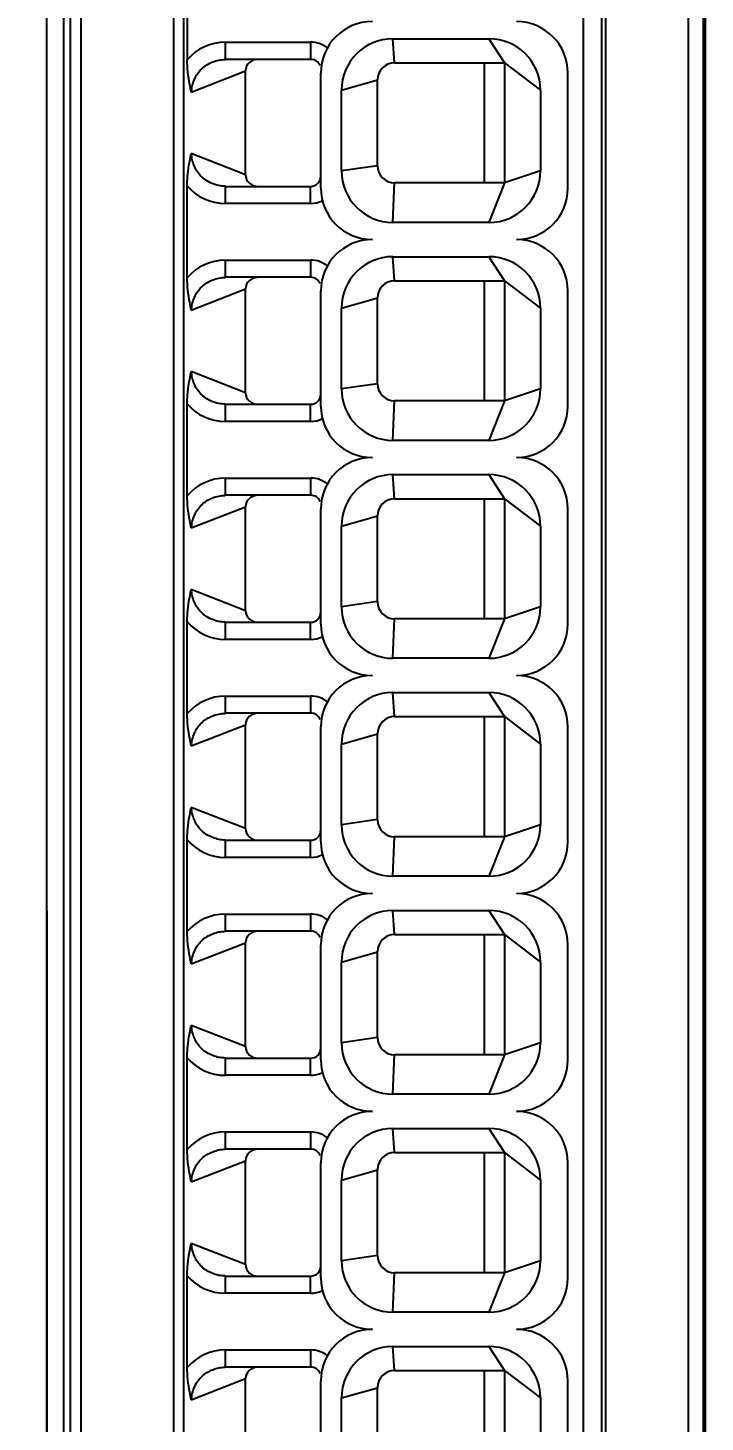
# Model space of a CAD drawing. Header units: millimetres. Extents: x 285 to 860, y 229 to 920.
# Drawn here: x 375.44 to 395.18, y 496.33 to 536.95 of the extents above; entities that cross this region are included whole.
import ezdxf

# ---------------------------------------------------------------- set-up
doc = ezdxf.new("R2010")
doc.units = ezdxf.units.MM
doc.header["$LTSCALE"] = 6
doc.layers.get('0').update_dxf_attribs({"linetype": 'CONTINUOUS'})
doc.layers.get('DEFPOINTS').update_dxf_attribs({"linetype": 'CONTINUOUS'})
doc.styles.add('Arial', font='arial.ttf')
doc.dimstyles.get("Standard").update_dxf_attribs({"dimtxt": 5, "dimasz": 5, "dimexe": 1.5, "dimexo": 1, "dimgap": 0.35, "dimtad": 1, "dimdec": 1, "dimzin": 1, "dimdsep": 46, "dimtxsty": 'Arial', "dimcen": 0, "dimclrd": 2, "dimclre": 2, "dimclrt": 2, "dimadec": 0, "dimazin": 0, "dimtp": 0.1, "dimtm": 0.1, "dimtfac": 0.71, "dimtdec": 1, "dimtmove": 0, "dimatfit": 3, "dimfxl": 1, "dimlwd": -1, "dimlwe": -1, "dimarcsym": 0})

# ---------------------------------------------------------------- blocks, each defined once
blk = doc.blocks.new('*D5')
at = {"color": 2}
for p, q in [((332.682, 583.634), (306.64, 583.634)), ((308.14, 576.634), (308.14, 410.585)), ((386.379, 403.585), (306.64, 403.585))]:
    blk.add_line(p, q, dxfattribs=at)
for points in [[(309.306, 576.634), (306.973, 576.634), (308.14, 583.634)], [(306.973, 410.585), (309.306, 410.585), (308.14, 403.585)]]:
    blk.add_solid(points, dxfattribs=at)
at = {"layer": 'DEFPOINTS', "color": 0}
for p in [(333.682, 583.634), (308.14, 403.585), (387.379, 403.585)]:
    blk.add_point(p, dxfattribs=at)
at = {"color": 2, "insert": (296.951, 501.787), "char_height": 9, "attachment_point": 2, "rotation": 90, "style": 'Arial'}
blk.add_mtext('180.0', dxfattribs=at)

msp = doc.modelspace()

# ---------------------------------------------------------------- linework, layer by layer
for p, q in [((392.176, 425.134), (392.176, 582.134)), ((392.286, 425.134), (392.286, 582.12)), ((394.696, 423.834), (394.696, 581.688)), ((395.13, 423.834), (395.13, 581.687)), ((395.182, 549.618), (395.182, 423.834)), ((376.482, 539.734), (376.482, 447.434)), ((391.637, 447.434), (391.637, 539.734)), ((375.982, 539.234), (375.982, 447.934)), ((376.682, 448.234), (376.682, 538.934)), ((376.982, 538.934), (376.982, 448.234)), ((379.695, 448.234), (379.695, 538.934)), ((379.976, 538.934), (379.976, 448.234)), ((380.087, 538.934), (380.087, 536.023)), ((386.132, 535.934), (386.082, 536.634)), ((386.082, 536.634), (388.882, 536.634)), ((388.882, 536.634), (389.332, 535.934)), ((381.197, 536.534), (381.197, 536.034)), ((381.197, 536.534), (383.685, 536.534)), ((383.685, 536.034), (383.685, 536.534)), ((383.685, 536.034), (381.197, 536.034)), ((386.132, 535.934), (389.332, 535.934)), ((388.742, 535.934), (388.742, 532.434)), ((389.332, 535.934), (389.332, 532.434)), ((389.332, 535.934), (390.382, 535.134)), ((380.206, 535.081), (381.781, 535.697)), ((381.781, 532.671), (381.781, 535.697)), ((383.982, 532.284), (383.982, 535.634)), ((384.582, 535.134), (385.632, 535.434)), ((385.632, 532.934), (385.632, 535.434)), ((391.182, 532.284), (391.182, 535.634)), ((384.582, 532.784), (384.582, 535.134)), ((390.382, 535.134), (390.382, 532.784)), ((381.781, 532.671), (380.206, 533.287)), ((385.632, 532.934), (384.582, 532.784)), ((390.382, 532.784), (389.332, 532.434)), ((380.087, 529.673), (380.087, 532.345)), ((381.197, 532.334), (381.197, 531.834)), ((381.197, 532.334), (383.682, 532.334)), ((383.682, 531.834), (383.682, 532.334)), ((386.082, 531.284), (386.132, 532.434)), ((389.332, 532.434), (386.132, 532.434)), ((389.332, 532.434), (388.882, 531.284)), ((383.682, 531.834), (381.197, 531.834)), ((388.882, 531.284), (386.082, 531.284)), ((381.197, 530.184), (381.197, 529.684)), ((381.197, 530.184), (383.685, 530.184)), ((383.685, 529.684), (383.685, 530.184)), ((386.132, 529.584), (386.082, 530.284)), ((386.082, 530.284), (388.882, 530.284)), ((388.882, 530.284), (389.332, 529.584)), ((380.206, 528.731), (381.781, 529.347)), ((383.685, 529.684), (381.197, 529.684)), ((381.781, 526.321), (381.781, 529.347)), ((383.982, 525.934), (383.982, 529.284)), ((386.132, 529.584), (389.332, 529.584)), ((388.742, 529.584), (388.742, 526.084)), ((389.332, 529.584), (389.332, 526.084)), ((389.332, 529.584), (390.382, 528.784)), ((391.182, 525.934), (391.182, 529.284)), ((384.582, 528.784), (385.632, 529.084)), ((385.632, 526.584), (385.632, 529.084)), ((384.582, 526.434), (384.582, 528.784)), ((390.382, 528.784), (390.382, 526.434)), ((375.982, 527.079), (376.019, 447.746)), ((381.781, 526.321), (380.206, 526.937)), ((385.632, 526.584), (384.582, 526.434)), ((386.082, 524.934), (386.132, 526.084)), ((389.332, 526.084), (386.132, 526.084)), ((389.332, 526.084), (388.882, 524.934)), ((390.382, 526.434), (389.332, 526.084)), ((380.087, 523.323), (380.087, 525.995)), ((381.197, 525.984), (381.197, 525.484)), ((381.197, 525.984), (383.682, 525.984)), ((383.682, 525.484), (383.682, 525.984)), ((383.682, 525.484), (381.197, 525.484)), ((388.882, 524.934), (386.082, 524.934)), ((381.197, 523.834), (381.197, 523.334)), ((381.197, 523.834), (383.685, 523.834)), ((383.685, 523.334), (383.685, 523.834)), ((386.132, 523.234), (386.082, 523.934)), ((386.082, 523.934), (388.882, 523.934)), ((388.882, 523.934), (389.332, 523.234)), ((383.685, 523.334), (381.197, 523.334)), ((386.132, 523.234), (389.332, 523.234)), ((388.742, 523.234), (388.742, 519.734)), ((389.332, 523.234), (389.332, 519.734)), ((389.332, 523.234), (390.382, 522.434)), ((380.206, 522.381), (381.781, 522.997)), ((381.781, 519.971), (381.781, 522.997)), ((383.982, 519.584), (383.982, 522.934)), ((391.182, 519.584), (391.182, 522.934)), ((384.582, 522.434), (385.632, 522.734)), ((384.582, 520.084), (384.582, 522.434)), ((385.632, 520.234), (385.632, 522.734)), ((390.382, 522.434), (390.382, 520.084)), ((381.781, 519.971), (380.206, 520.587)), ((385.632, 520.234), (384.582, 520.084)), ((390.382, 520.084), (389.332, 519.734)), ((380.087, 516.973), (380.087, 519.645)), ((381.197, 519.634), (381.197, 519.134)), ((381.197, 519.634), (383.682, 519.634)), ((383.682, 519.134), (383.682, 519.634)), ((386.082, 518.584), (386.132, 519.734)), ((389.332, 519.734), (386.132, 519.734)), ((389.332, 519.734), (388.882, 518.584)), ((383.682, 519.134), (381.197, 519.134)), ((388.882, 518.584), (386.082, 518.584)), ((386.132, 516.884), (386.082, 517.584)), ((386.082, 517.584), (388.882, 517.584)), ((388.882, 517.584), (389.332, 516.884)), ((381.197, 517.484), (381.197, 516.984)), ((381.197, 517.484), (383.685, 517.484)), ((383.685, 516.984), (383.685, 517.484)), ((383.685, 516.984), (381.197, 516.984)), ((386.132, 516.884), (389.332, 516.884)), ((388.742, 516.884), (388.742, 513.384)), ((389.332, 516.884), (389.332, 513.384)), ((389.332, 516.884), (390.382, 516.084)), ((380.206, 516.031), (381.781, 516.647)), ((381.781, 513.621), (381.781, 516.647)), ((383.982, 513.234), (383.982, 516.584)), ((384.582, 516.084), (385.632, 516.384)), ((385.632, 513.884), (385.632, 516.384)), ((391.182, 513.234), (391.182, 516.584)), ((384.582, 513.734), (384.582, 516.084)), ((390.382, 516.084), (390.382, 513.734)), ((381.781, 513.621), (380.206, 514.237)), ((385.632, 513.884), (384.582, 513.734)), ((390.382, 513.734), (389.332, 513.384)), ((380.087, 510.623), (380.087, 513.295)), ((381.197, 513.284), (381.197, 512.784)), ((381.197, 513.284), (383.682, 513.284)), ((383.682, 512.784), (383.682, 513.284)), ((386.082, 512.234), (386.132, 513.384)), ((389.332, 513.384), (386.132, 513.384)), ((389.332, 513.384), (388.882, 512.234)), ((383.682, 512.784), (381.197, 512.784)), ((388.882, 512.234), (386.082, 512.234)), ((381.197, 511.134), (381.197, 510.634)), ((381.197, 511.134), (383.685, 511.134)), ((383.685, 510.634), (383.685, 511.134)), ((386.132, 510.534), (386.082, 511.234)), ((386.082, 511.234), (388.882, 511.234)), ((388.882, 511.234), (389.332, 510.534)), ((383.685, 510.634), (381.197, 510.634)), ((380.206, 509.681), (381.781, 510.297)), ((381.781, 507.271), (381.781, 510.297)), ((383.982, 506.884), (383.982, 510.234)), ((386.132, 510.534), (389.332, 510.534)), ((388.742, 510.534), (388.742, 507.034)), ((389.332, 510.534), (389.332, 507.034)), ((389.332, 510.534), (390.382, 509.734)), ((391.182, 506.884), (391.182, 510.234)), ((384.582, 509.734), (385.632, 510.034)), ((385.632, 507.534), (385.632, 510.034)), ((384.582, 507.384), (384.582, 509.734)), ((390.382, 509.734), (390.382, 507.384)), ((381.781, 507.271), (380.206, 507.887)), ((385.632, 507.534), (384.582, 507.384)), ((390.382, 507.384), (389.332, 507.034)), ((380.087, 504.273), (380.087, 506.945)), ((386.082, 505.884), (386.132, 507.034)), ((389.332, 507.034), (386.132, 507.034)), ((389.332, 507.034), (388.882, 505.884)), ((381.197, 506.934), (381.197, 506.434)), ((381.197, 506.934), (383.682, 506.934)), ((383.682, 506.434), (383.682, 506.934)), ((383.682, 506.434), (381.197, 506.434)), ((388.882, 505.884), (386.082, 505.884)), ((381.197, 504.784), (381.197, 504.284)), ((381.197, 504.784), (383.685, 504.784)), ((383.685, 504.284), (383.685, 504.784)), ((386.132, 504.184), (386.082, 504.884)), ((386.082, 504.884), (388.882, 504.884)), ((388.882, 504.884), (389.332, 504.184)), ((383.685, 504.284), (381.197, 504.284)), ((386.132, 504.184), (389.332, 504.184)), ((388.742, 504.184), (388.742, 500.684)), ((389.332, 504.184), (389.332, 500.684)), ((389.332, 504.184), (390.382, 503.384)), ((380.206, 503.331), (381.781, 503.947)), ((381.781, 500.921), (381.781, 503.947)), ((383.982, 500.534), (383.982, 503.884)), ((391.182, 500.534), (391.182, 503.884)), ((384.582, 503.384), (385.632, 503.684)), ((384.582, 501.034), (384.582, 503.384)), ((385.632, 501.184), (385.632, 503.684)), ((390.382, 503.384), (390.382, 501.034)), ((381.781, 500.921), (380.206, 501.537)), ((385.632, 501.184), (384.582, 501.034)), ((390.382, 501.034), (389.332, 500.684)), ((380.087, 497.923), (380.087, 500.595)), ((381.197, 500.584), (381.197, 500.084)), ((381.197, 500.584), (383.682, 500.584)), ((383.682, 500.084), (383.682, 500.584)), ((386.082, 499.534), (386.132, 500.684)), ((389.332, 500.684), (386.132, 500.684)), ((389.332, 500.684), (388.882, 499.534)), ((383.682, 500.084), (381.197, 500.084)), ((388.882, 499.534), (386.082, 499.534)), ((381.197, 498.434), (381.197, 497.934)), ((381.197, 498.434), (383.685, 498.434)), ((383.685, 497.934), (383.685, 498.434)), ((386.132, 497.834), (386.082, 498.534)), ((386.082, 498.534), (388.882, 498.534)), ((388.882, 498.534), (389.332, 497.834)), ((380.206, 496.981), (381.781, 497.597)), ((383.685, 497.934), (381.197, 497.934)), ((381.781, 494.571), (381.781, 497.597)), ((386.132, 497.834), (389.332, 497.834)), ((388.742, 497.834), (388.742, 494.334)), ((389.332, 497.834), (389.332, 494.334)), ((389.332, 497.834), (390.382, 497.034)), ((383.982, 494.184), (383.982, 497.534)), ((384.582, 497.034), (385.632, 497.334)), ((385.632, 494.834), (385.632, 497.334)), ((391.182, 494.184), (391.182, 497.534)), ((384.582, 494.684), (384.582, 497.034)), ((390.382, 497.034), (390.382, 494.684))]:
    msp.add_line(p, q)
for centre, radius, start, end in [((385.482, 535.634), 1.5, 90, 180), ((389.682, 535.634), 1.5, 0, 90), ((386.082, 535.134), 1.5, 90, 180), ((388.882, 535.134), 1.5, 360, 90), ((381.199, 535.068), 1.465, 90.0596, 139.3736), ((383.685, 535.734), 0.8, 52.3454, 90.0236), ((383.685, 535.734), 0.3, 22.7296, 90), ((386.132, 535.434), 0.5, 90, 180), ((386.132, 532.934), 0.5, 180, 270), ((383.682, 532.634), 0.3, 270, 360), ((386.082, 532.784), 1.5, 180, 270), ((388.882, 532.784), 1.5, 270, 0), ((381.199, 533.299), 1.465, 220.6245, 269.9424), ((385.482, 532.284), 1.5, 180, 270), ((389.682, 532.284), 1.5, 270, 0), ((383.682, 532.634), 0.8, 270, 295.6746), ((385.482, 529.284), 1.5, 90, 180), ((389.682, 529.284), 1.5, 0, 90), ((381.199, 528.718), 1.465, 90.0595, 139.374), ((383.685, 529.384), 0.8, 52.3454, 90.0236), ((386.082, 528.784), 1.5, 90, 180), ((388.882, 528.784), 1.5, 360, 90), ((383.685, 529.384), 0.3, 22.7296, 90), ((386.132, 529.084), 0.5, 90, 180), ((386.132, 526.584), 0.5, 180, 270), ((383.682, 526.284), 0.3, 270, 360), ((386.082, 526.434), 1.5, 180, 270), ((388.882, 526.434), 1.5, 270, 0), ((381.199, 526.949), 1.465, 220.6245, 269.9424), ((385.482, 525.934), 1.5, 180, 270), ((389.682, 525.934), 1.5, 270, 0), ((383.682, 526.284), 0.8, 270, 295.6746), ((385.482, 522.934), 1.5, 90, 180), ((389.682, 522.934), 1.5, 0, 90), ((381.199, 522.368), 1.465, 90.0595, 139.374), ((383.685, 523.034), 0.8, 52.3454, 90.0236), ((386.082, 522.434), 1.5, 90, 180), ((388.882, 522.434), 1.5, 360, 90), ((383.685, 523.034), 0.3, 22.7296, 90), ((386.132, 522.734), 0.5, 90, 180), ((386.082, 520.084), 1.5, 180, 270), ((386.132, 520.234), 0.5, 180, 270), ((388.882, 520.084), 1.5, 270, 0), ((381.199, 520.599), 1.465, 220.6245, 269.9424), ((383.682, 519.934), 0.3, 270, 360), ((385.482, 519.584), 1.5, 180, 270), ((389.682, 519.584), 1.5, 270, 0), ((383.682, 519.934), 0.8, 270, 295.6746), ((385.482, 516.584), 1.5, 90, 180), ((389.682, 516.584), 1.5, 0, 90), ((386.082, 516.084), 1.5, 90, 180), ((388.882, 516.084), 1.5, 360, 90), ((381.199, 516.018), 1.465, 90.0595, 139.374), ((383.685, 516.684), 0.8, 52.3454, 90.0236), ((383.685, 516.684), 0.3, 22.7296, 90), ((386.132, 516.384), 0.5, 90, 180), ((386.132, 513.884), 0.5, 180, 270), ((383.682, 513.584), 0.3, 270, 360), ((386.082, 513.734), 1.5, 180, 270), ((388.882, 513.734), 1.5, 270, 0), ((381.199, 514.249), 1.465, 220.6245, 269.9424), ((385.482, 513.234), 1.5, 180, 270), ((389.682, 513.234), 1.5, 270, 0), ((383.682, 513.584), 0.8, 270, 295.6746), ((385.482, 510.234), 1.5, 90, 180), ((389.682, 510.234), 1.5, 0, 90), ((381.199, 509.668), 1.465, 90.0595, 139.374), ((383.685, 510.334), 0.8, 52.3454, 90.0236), ((386.082, 509.734), 1.5, 90, 180), ((388.882, 509.734), 1.5, 360, 90), ((383.685, 510.334), 0.3, 22.7296, 90), ((386.132, 510.034), 0.5, 90, 180), ((386.082, 507.384), 1.5, 180, 270), ((386.132, 507.534), 0.5, 180, 270), ((388.882, 507.384), 1.5, 270, 0), ((381.199, 507.899), 1.465, 220.6245, 269.9424), ((383.682, 507.234), 0.3, 270, 360), ((385.482, 506.884), 1.5, 180, 270), ((389.682, 506.884), 1.5, 270, 0), ((383.682, 507.234), 0.8, 270, 295.6746), ((385.482, 503.884), 1.5, 90, 180), ((389.682, 503.884), 1.5, 0, 90), ((381.199, 503.318), 1.465, 90.0595, 139.374), ((383.685, 503.984), 0.8, 52.3454, 90.0236), ((386.082, 503.384), 1.5, 90, 180), ((388.882, 503.384), 1.5, 360, 90), ((383.685, 503.984), 0.3, 22.7296, 90), ((386.132, 503.684), 0.5, 90, 180), ((383.682, 500.884), 0.3, 270, 360), ((386.082, 501.034), 1.5, 180, 270), ((386.132, 501.184), 0.5, 180, 270), ((388.882, 501.034), 1.5, 270, 0), ((381.199, 501.549), 1.465, 220.6245, 269.9424), ((385.482, 500.534), 1.5, 180, 270), ((389.682, 500.534), 1.5, 270, 0), ((383.682, 500.884), 0.8, 270, 295.6746), ((385.482, 497.534), 1.5, 90, 180), ((389.682, 497.534), 1.5, 0, 90), ((381.199, 496.968), 1.465, 90.0595, 139.374), ((383.685, 497.634), 0.8, 52.3454, 90.0236), ((386.082, 497.034), 1.5, 90, 180), ((388.882, 497.034), 1.5, 360, 90), ((383.685, 497.634), 0.3, 22.7296, 90), ((386.132, 497.334), 0.5, 90, 180)]:
    msp.add_arc(centre, radius, start, end)
for points, knots in [([(380.206, 535.081), (380.189, 535.152), (380.121, 535.462), (380.087, 535.779), (380.087, 536.023)], [0, 0, 0, 0, 0.231761, 1, 1, 1, 1]), ([(380.21, 535.081), (380.214, 535.207), (380.272, 535.458), (380.492, 535.777), (380.82, 535.979), (381.072, 536.028), (381.197, 536.03)], [0, 0, 0, 0, 0.250852, 0.500728, 0.750173, 1, 1, 1, 1]), ([(382.153, 536.034), (382.109, 536.033), (382.019, 536.016), (381.857, 535.93), (381.782, 535.789), (381.781, 535.697)], [0, 0, 0, 0, 0.244328, 0.493248, 1, 1, 1, 1]), ([(380.087, 532.345), (380.087, 532.43), (380.099, 532.747), (380.152, 533.061), (380.206, 533.287)], [0, 0, 0, 0, 0.266691, 1, 1, 1, 1]), ([(381.197, 532.338), (381.072, 532.339), (380.82, 532.388), (380.492, 532.591), (380.272, 532.909), (380.214, 533.161), (380.21, 533.287)], [0, 0, 0, 0, 0.249803, 0.499256, 0.74914, 1, 1, 1, 1]), ([(381.781, 532.671), (381.782, 532.579), (381.878, 532.395), (382.065, 532.335), (382.153, 532.334)], [0, 0, 0, 0, 0.510065, 1, 1, 1, 1]), ([(380.206, 528.731), (380.189, 528.802), (380.121, 529.112), (380.087, 529.429), (380.087, 529.673)], [0, 0, 0, 0, 0.231761, 1, 1, 1, 1]), ([(380.21, 528.731), (380.214, 528.857), (380.272, 529.108), (380.492, 529.427), (380.82, 529.629), (381.072, 529.678), (381.197, 529.68)], [0, 0, 0, 0, 0.250852, 0.500728, 0.750173, 1, 1, 1, 1]), ([(382.153, 529.684), (382.109, 529.683), (382.019, 529.666), (381.857, 529.58), (381.782, 529.439), (381.781, 529.347)], [0, 0, 0, 0, 0.244328, 0.493248, 1, 1, 1, 1]), ([(380.087, 525.995), (380.087, 526.08), (380.099, 526.397), (380.152, 526.711), (380.206, 526.937)], [0, 0, 0, 0, 0.266691, 1, 1, 1, 1]), ([(381.197, 525.988), (381.072, 525.989), (380.82, 526.038), (380.492, 526.241), (380.272, 526.559), (380.214, 526.811), (380.21, 526.937)], [0, 0, 0, 0, 0.249803, 0.499256, 0.74914, 1, 1, 1, 1]), ([(381.781, 526.321), (381.782, 526.229), (381.878, 526.045), (382.065, 525.985), (382.153, 525.984)], [0, 0, 0, 0, 0.510065, 1, 1, 1, 1]), ([(380.206, 522.381), (380.189, 522.452), (380.121, 522.762), (380.087, 523.079), (380.087, 523.323)], [0, 0, 0, 0, 0.231761, 1, 1, 1, 1]), ([(380.21, 522.381), (380.214, 522.507), (380.272, 522.758), (380.492, 523.077), (380.82, 523.279), (381.072, 523.328), (381.197, 523.33)], [0, 0, 0, 0, 0.250852, 0.500728, 0.750173, 1, 1, 1, 1]), ([(382.153, 523.334), (382.109, 523.333), (382.019, 523.316), (381.857, 523.23), (381.782, 523.089), (381.781, 522.997)], [0, 0, 0, 0, 0.244328, 0.493248, 1, 1, 1, 1]), ([(380.087, 519.645), (380.087, 519.73), (380.099, 520.047), (380.152, 520.361), (380.206, 520.587)], [0, 0, 0, 0, 0.266691, 1, 1, 1, 1]), ([(381.197, 519.638), (381.072, 519.639), (380.82, 519.688), (380.492, 519.891), (380.272, 520.209), (380.214, 520.461), (380.21, 520.587)], [0, 0, 0, 0, 0.249803, 0.499256, 0.74914, 1, 1, 1, 1]), ([(381.781, 519.971), (381.782, 519.879), (381.878, 519.695), (382.065, 519.635), (382.153, 519.634)], [0, 0, 0, 0, 0.510065, 1, 1, 1, 1]), ([(380.206, 516.031), (380.189, 516.102), (380.121, 516.412), (380.087, 516.729), (380.087, 516.973)], [0, 0, 0, 0, 0.231761, 1, 1, 1, 1]), ([(380.21, 516.031), (380.214, 516.157), (380.272, 516.408), (380.492, 516.727), (380.82, 516.929), (381.072, 516.978), (381.197, 516.98)], [0, 0, 0, 0, 0.250852, 0.500728, 0.750173, 1, 1, 1, 1]), ([(382.153, 516.984), (382.109, 516.983), (382.019, 516.966), (381.857, 516.88), (381.782, 516.739), (381.781, 516.647)], [0, 0, 0, 0, 0.244328, 0.493248, 1, 1, 1, 1]), ([(380.087, 513.295), (380.087, 513.38), (380.099, 513.697), (380.152, 514.011), (380.206, 514.237)], [0, 0, 0, 0, 0.266691, 1, 1, 1, 1]), ([(381.197, 513.288), (381.072, 513.289), (380.82, 513.338), (380.492, 513.541), (380.272, 513.859), (380.214, 514.111), (380.21, 514.237)], [0, 0, 0, 0, 0.249803, 0.499256, 0.74914, 1, 1, 1, 1]), ([(381.781, 513.621), (381.782, 513.529), (381.878, 513.345), (382.065, 513.285), (382.153, 513.284)], [0, 0, 0, 0, 0.510065, 1, 1, 1, 1]), ([(380.206, 509.681), (380.189, 509.752), (380.121, 510.062), (380.087, 510.379), (380.087, 510.623)], [0, 0, 0, 0, 0.231761, 1, 1, 1, 1]), ([(380.21, 509.681), (380.214, 509.807), (380.272, 510.058), (380.492, 510.377), (380.82, 510.579), (381.072, 510.628), (381.197, 510.63)], [0, 0, 0, 0, 0.250852, 0.500728, 0.750173, 1, 1, 1, 1]), ([(382.153, 510.634), (382.109, 510.633), (382.019, 510.616), (381.857, 510.53), (381.782, 510.389), (381.781, 510.297)], [0, 0, 0, 0, 0.244328, 0.493248, 1, 1, 1, 1]), ([(380.087, 506.945), (380.087, 507.03), (380.099, 507.347), (380.152, 507.661), (380.206, 507.887)], [0, 0, 0, 0, 0.266691, 1, 1, 1, 1]), ([(381.197, 506.938), (381.072, 506.939), (380.82, 506.988), (380.492, 507.191), (380.272, 507.509), (380.214, 507.761), (380.21, 507.887)], [0, 0, 0, 0, 0.249803, 0.499256, 0.74914, 1, 1, 1, 1]), ([(381.781, 507.271), (381.782, 507.179), (381.878, 506.995), (382.065, 506.935), (382.153, 506.934)], [0, 0, 0, 0, 0.510065, 1, 1, 1, 1]), ([(380.206, 503.331), (380.189, 503.402), (380.121, 503.712), (380.087, 504.029), (380.087, 504.273)], [0, 0, 0, 0, 0.231761, 1, 1, 1, 1]), ([(380.21, 503.331), (380.214, 503.457), (380.272, 503.708), (380.492, 504.027), (380.82, 504.229), (381.072, 504.278), (381.197, 504.28)], [0, 0, 0, 0, 0.250852, 0.500728, 0.750173, 1, 1, 1, 1]), ([(382.153, 504.284), (382.109, 504.283), (382.019, 504.266), (381.857, 504.18), (381.782, 504.039), (381.781, 503.947)], [0, 0, 0, 0, 0.244328, 0.493248, 1, 1, 1, 1]), ([(380.087, 500.595), (380.087, 500.68), (380.099, 500.997), (380.152, 501.311), (380.206, 501.537)], [0, 0, 0, 0, 0.266691, 1, 1, 1, 1]), ([(381.197, 500.588), (381.072, 500.589), (380.82, 500.638), (380.492, 500.841), (380.272, 501.159), (380.214, 501.411), (380.21, 501.537)], [0, 0, 0, 0, 0.249803, 0.499256, 0.74914, 1, 1, 1, 1]), ([(381.781, 500.921), (381.782, 500.829), (381.878, 500.645), (382.065, 500.585), (382.153, 500.584)], [0, 0, 0, 0, 0.510065, 1, 1, 1, 1]), ([(380.206, 496.981), (380.189, 497.052), (380.121, 497.362), (380.087, 497.679), (380.087, 497.923)], [0, 0, 0, 0, 0.231761, 1, 1, 1, 1]), ([(380.21, 496.981), (380.214, 497.107), (380.272, 497.358), (380.492, 497.677), (380.82, 497.879), (381.072, 497.928), (381.197, 497.93)], [0, 0, 0, 0, 0.250852, 0.500728, 0.750173, 1, 1, 1, 1]), ([(382.153, 497.934), (382.109, 497.933), (382.019, 497.916), (381.857, 497.83), (381.782, 497.689), (381.781, 497.597)], [0, 0, 0, 0, 0.244328, 0.493248, 1, 1, 1, 1])]:
    msp.add_open_spline(points, degree=3, knots=knots)

# ---------------------------------------------------------------- dimensions: what is measured, and where the dimension line sits
dim = msp.add_linear_dim(base=(308.14, 403.585), p1=(333.682, 583.634), p2=(387.379, 403.585), angle=270, dimstyle='STANDARD', override={"dimtxt": 9, "dimasz": 7, "dimgap": 2})
dim.commit()
dim.dimension.update_dxf_attribs({"geometry": '*D5', "text_midpoint": (308.14, 501.787), "dimtype": 160})

doc.saveas('drawing.dxf')
